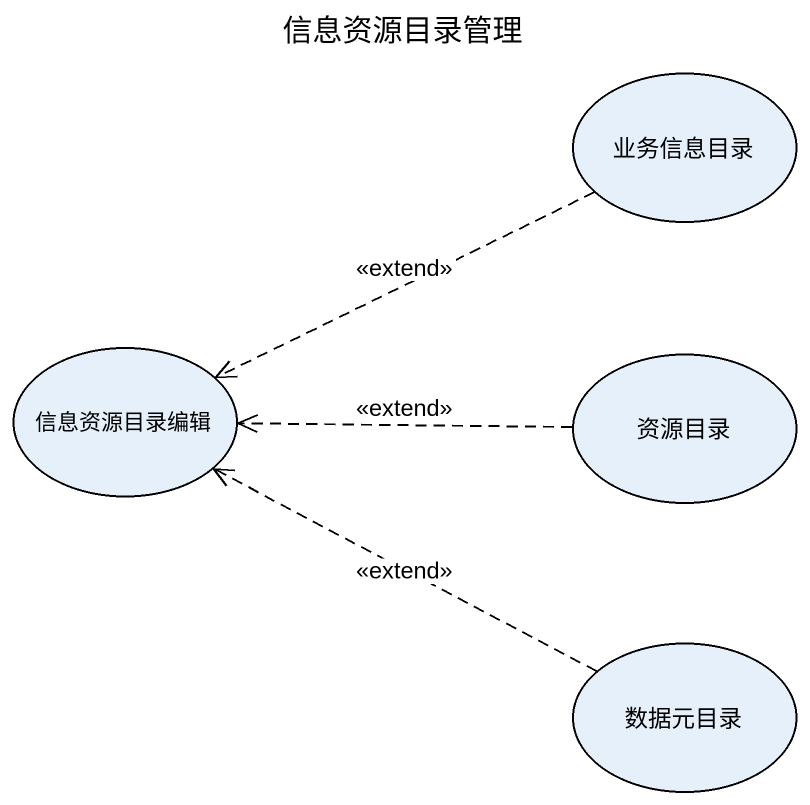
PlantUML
@startuml
title 信息资源目录管理
usecase 业务信息目录
usecase 信息资源目录编辑
usecase 资源目录
usecase 数据元目录
业务信息目录 .left.> 信息资源目录编辑 : <<extend>>
资源目录 .left.> 信息资源目录编辑 : <<extend>>
数据元目录 .left.> 信息资源目录编辑 : <<extend>>
@enduml
